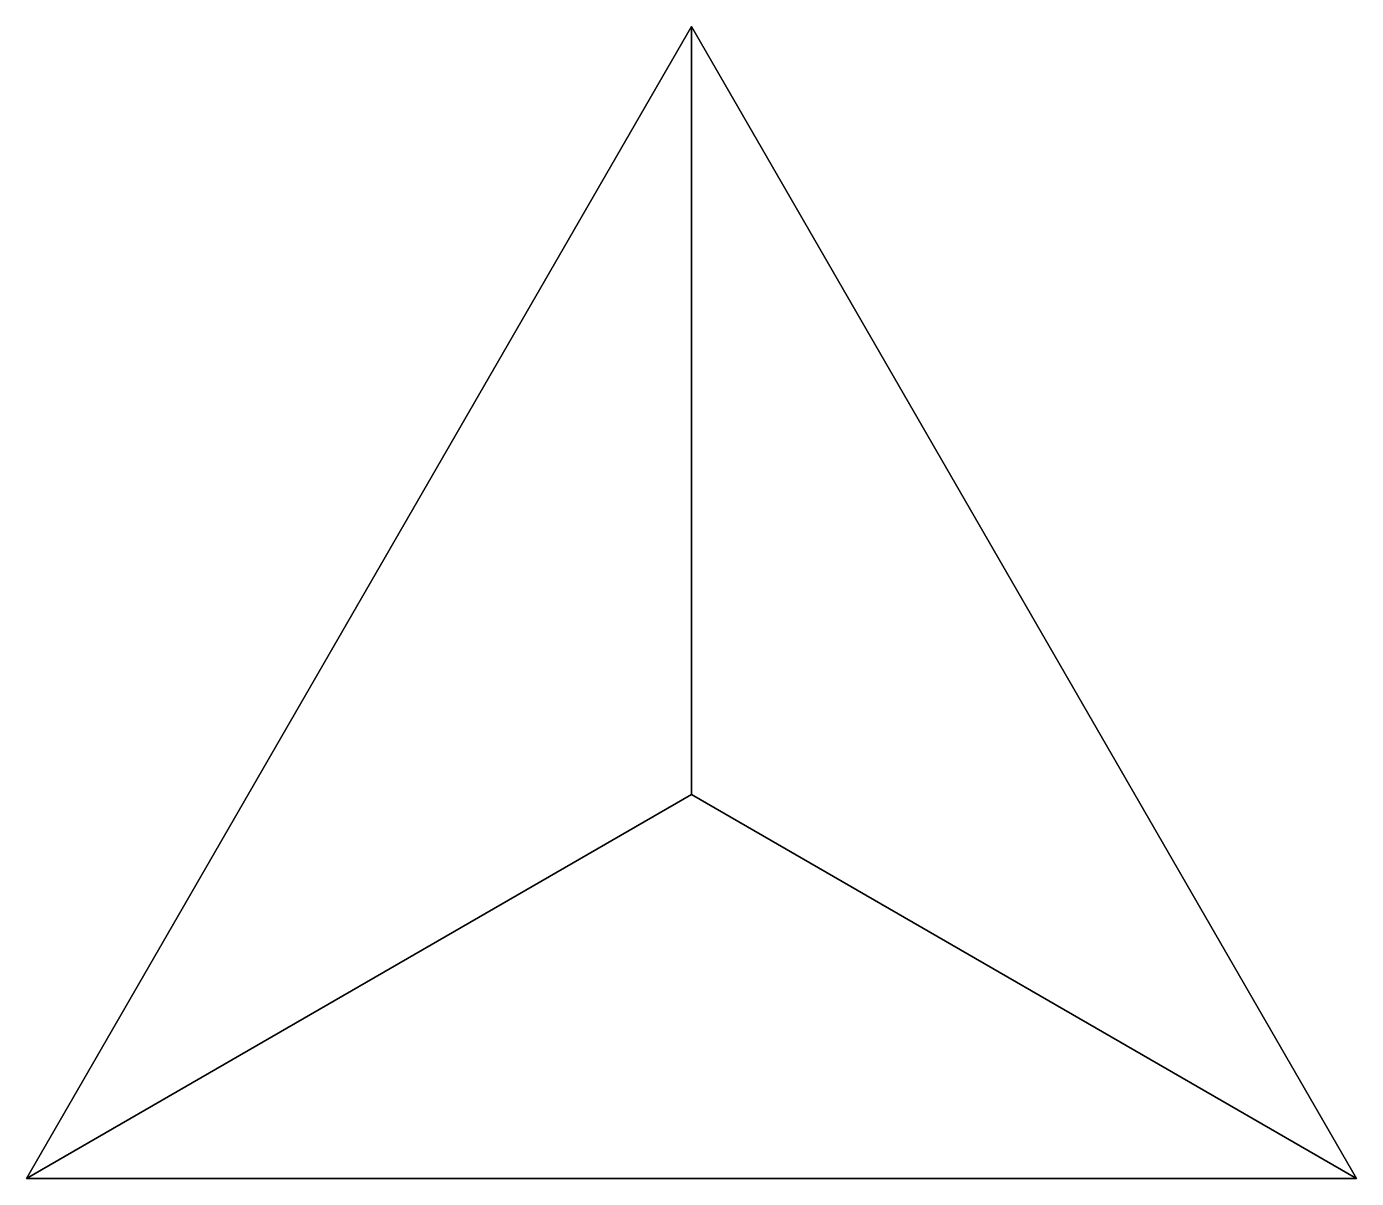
# Model space of a CAD drawing. Extents: x 0 to 1, y 0 to 0.87.
import ezdxf

# ---------------------------------------------------------------- set-up
doc = ezdxf.new("R2010")
doc.units = 0
doc.layers.add('Prisma01', color=141, linetype='CONTINUOUS')

msp = doc.modelspace()

# ---------------------------------------------------------------- meshes
at = {"layer": 'Prisma01', "color": 141}
mesh = msp.add_polyface(dxfattribs=at)
corners = [(0.5, 0.288675, 1), (0, 0, 1), (1, 0, 1), (0.5, 0.866025, 1), (0, 0), (1, 0), (0.5, 0.866025), (0.5, 0.288675)]
mesh.append_faces([[corners[k] for k in face] for face in [(1, 5, 2), (2, 6, 3), (3, 4, 1), (4, 7, 5), (5, 7, 6), (6, 7, 4)]], dxfattribs={"vtx0": -1})
mesh.append_faces([[corners[k] for k in face] for face in [(0, 1, 2), (0, 2, 3), (0, 3, 1), (1, 4, 5), (2, 5, 6), (3, 6, 4)]], dxfattribs={"vtx2": -1})

doc.saveas('drawing.dxf')
